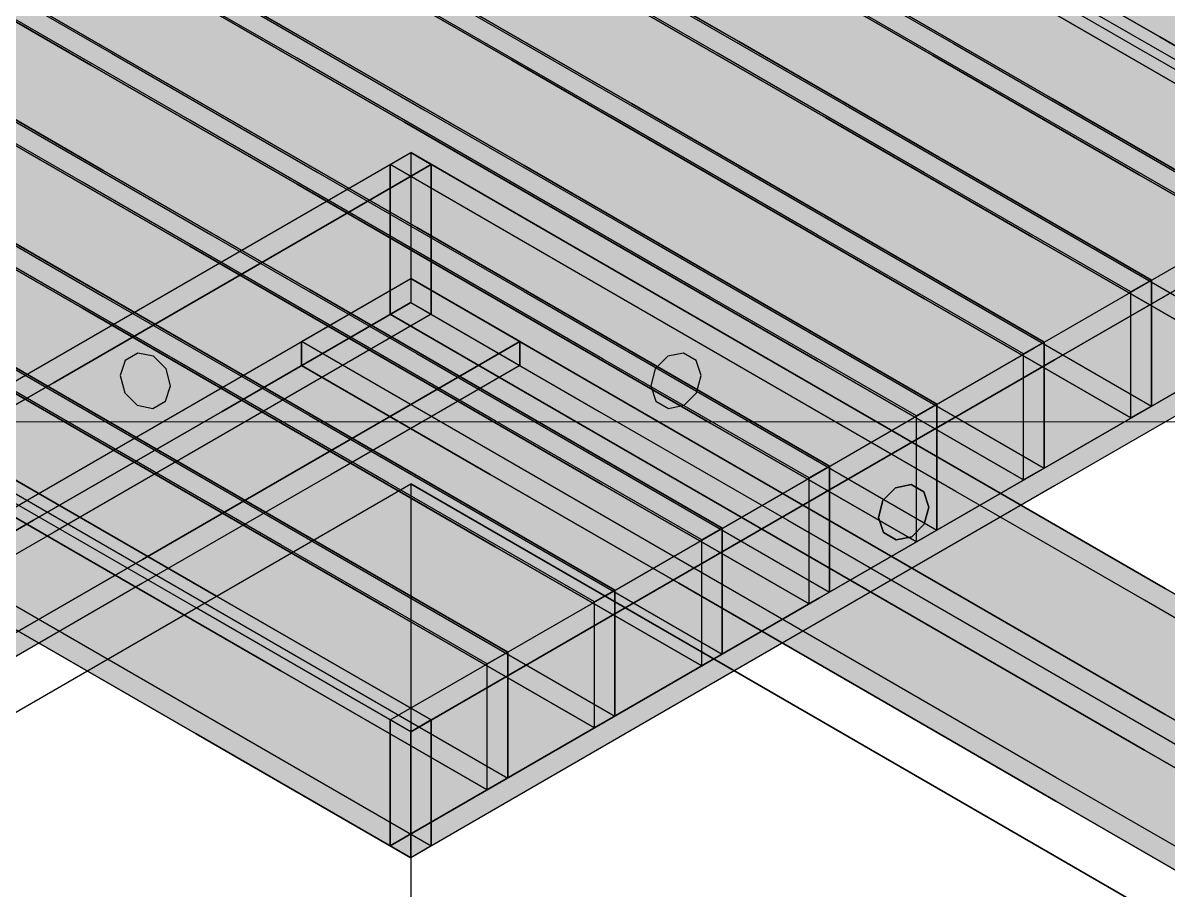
# Model space of a CAD drawing. Header units: metres. Extents: x 0 to 10.2, y 0 to 3.
# Drawn here: x 8.1468 to 8.3778, y 1.4181 to 1.593 of the extents above; entities that cross this region are included whole.
import ezdxf

# ---------------------------------------------------------------- set-up
doc = ezdxf.new("R2010")
doc.units = ezdxf.units.M
doc.header["$LTSCALE"] = 0.25
doc.layers.add('ISO-ARISTAS', color=8, linetype='CONTINUOUS')
doc.layers.add('ISO-CONCRETO-SUP', color=254, linetype='CONTINUOUS', true_color=0xe8e8e8)
doc.layers.add('LLAMADAS', color=30, linetype='CONTINUOUS', lineweight=18)

msp = doc.modelspace()

# ---------------------------------------------------------------- linework, layer by layer
at = {"layer": 'ISO-ARISTAS', "color": 250}
for p, q in [((8.2912, 1.58918), (8.24956, 1.61322)), ((8.24956, 1.61322), (8.2912, 1.58918)), ((8.29286, 1.61282), (8.3345, 1.58878)), ((8.29286, 1.61282), (8.3345, 1.58878)), ((8.37614, 1.59014), (8.3345, 1.61418)), ((8.3345, 1.61418), (8.37614, 1.59014)), ((8.12298, 1.6109), (8.16462, 1.58686)), ((8.12298, 1.6109), (8.16462, 1.58686)), ((8.20626, 1.58822), (8.16462, 1.61226)), ((8.16462, 1.61226), (8.20626, 1.58822)), ((8.20792, 1.61186), (8.24956, 1.58782)), ((8.20792, 1.61186), (8.24956, 1.58782)), ((8.28704, 1.58678), (8.2454, 1.61082)), ((8.28704, 1.58678), (8.2454, 1.61082)), ((8.33034, 1.58638), (8.2887, 1.61042)), ((8.2887, 1.61042), (8.33034, 1.58638)), ((8.37198, 1.58774), (8.33034, 1.61178)), ((8.37198, 1.58774), (8.33034, 1.61178)), ((8.16046, 1.58446), (8.11883, 1.6085)), ((8.11883, 1.6085), (8.16046, 1.58446)), ((8.2021, 1.58582), (8.16046, 1.60986)), ((8.2021, 1.58582), (8.16046, 1.60986)), ((8.2454, 1.58542), (8.20377, 1.60946)), ((8.20377, 1.60946), (8.2454, 1.58542)), ((8.35449, 1.57764), (8.31285, 1.60168)), ((8.31285, 1.60168), (8.35449, 1.57764)), ((8.18461, 1.57572), (8.14297, 1.59976)), ((8.14297, 1.59976), (8.18461, 1.57572)), ((8.18627, 1.59936), (8.22791, 1.57532)), ((8.18627, 1.59936), (8.22791, 1.57532)), ((8.26955, 1.57668), (8.22791, 1.60072)), ((8.22791, 1.60072), (8.26955, 1.57668)), ((8.27121, 1.60032), (8.31285, 1.57628)), ((8.27121, 1.60032), (8.31285, 1.57628)), ((8.35033, 1.57524), (8.30869, 1.59928)), ((8.35033, 1.57524), (8.30869, 1.59928)), ((8.3549, 1.5996), (8.39821, 1.5746)), ((8.3549, 1.5996), (8.39821, 1.5746)), ((8.18045, 1.57332), (8.13881, 1.59736)), ((8.18045, 1.57332), (8.13881, 1.59736)), ((8.22375, 1.57292), (8.18211, 1.59696)), ((8.18211, 1.59696), (8.22375, 1.57292)), ((8.26539, 1.57428), (8.22375, 1.59832)), ((8.26539, 1.57428), (8.22375, 1.59832)), ((8.30869, 1.57388), (8.26705, 1.59792)), ((8.26705, 1.59792), (8.30869, 1.57388)), ((8.39405, 1.5722), (8.35075, 1.5972)), ((8.35075, 1.5972), (8.39405, 1.5722)), ((8.41778, 1.5661), (8.37614, 1.59014)), ((8.37614, 1.59014), (8.41778, 1.5661)), ((8.16296, 1.56322), (8.12132, 1.58726)), ((8.12132, 1.58726), (8.16296, 1.56322)), ((8.2479, 1.56418), (8.20626, 1.58822)), ((8.20626, 1.58822), (8.2479, 1.56418)), ((8.24956, 1.58782), (8.2912, 1.56378)), ((8.24956, 1.58782), (8.2912, 1.56378)), ((8.33284, 1.56514), (8.2912, 1.58918)), ((8.2912, 1.58918), (8.33284, 1.56514)), ((8.3345, 1.58878), (8.37614, 1.56474)), ((8.3345, 1.58878), (8.37614, 1.56474)), ((8.41362, 1.5637), (8.37198, 1.58774)), ((8.41362, 1.5637), (8.37198, 1.58774)), ((8.16462, 1.58686), (8.20626, 1.56282)), ((8.16462, 1.58686), (8.20626, 1.56282)), ((8.24374, 1.56178), (8.2021, 1.58582)), ((8.24374, 1.56178), (8.2021, 1.58582)), ((8.28704, 1.56138), (8.2454, 1.58542)), ((8.2454, 1.58542), (8.28704, 1.56138)), ((8.32868, 1.56274), (8.28704, 1.58678)), ((8.32868, 1.56274), (8.28704, 1.58678)), ((8.37198, 1.56234), (8.33034, 1.58638)), ((8.33034, 1.58638), (8.37198, 1.56234)), ((8.1588, 1.56082), (8.11716, 1.58486)), ((8.1588, 1.56082), (8.11716, 1.58486)), ((8.2021, 1.56042), (8.16046, 1.58446)), ((8.16046, 1.58446), (8.2021, 1.56042)), ((8.22625, 1.55168), (8.18461, 1.57572)), ((8.18461, 1.57572), (8.22625, 1.55168)), ((8.31119, 1.55264), (8.26955, 1.57668)), ((8.26955, 1.57668), (8.31119, 1.55264)), ((8.31285, 1.57628), (8.35449, 1.55224)), ((8.31285, 1.57628), (8.35449, 1.55224)), ((8.39613, 1.5536), (8.35449, 1.57764)), ((8.35449, 1.57764), (8.39613, 1.5536)), ((8.14297, 1.57436), (8.18461, 1.55032)), ((8.14297, 1.57436), (8.18461, 1.55032)), ((8.22791, 1.57532), (8.26955, 1.55128)), ((8.22791, 1.57532), (8.26955, 1.55128)), ((8.30703, 1.55024), (8.26539, 1.57428)), ((8.30703, 1.55024), (8.26539, 1.57428)), ((8.35033, 1.54984), (8.30869, 1.57388)), ((8.30869, 1.57388), (8.35033, 1.54984)), ((8.39197, 1.5512), (8.35033, 1.57524)), ((8.39197, 1.5512), (8.35033, 1.57524)), ((8.18045, 1.54792), (8.13881, 1.57196)), ((8.13881, 1.57196), (8.18045, 1.54792)), ((8.22209, 1.54928), (8.18045, 1.57332)), ((8.22209, 1.54928), (8.18045, 1.57332)), ((8.26539, 1.54888), (8.22375, 1.57292)), ((8.22375, 1.57292), (8.26539, 1.54888)), ((8.18695, 1.54483), (8.225, 1.5668)), ((8.18695, 1.54483), (8.225, 1.5668)), ((8.22084, 1.5644), (8.225, 1.5668)), ((8.22084, 1.5644), (8.225, 1.5668)), ((8.22916, 1.5644), (8.225, 1.5668)), ((8.225, 1.5668), (8.225, 1.5366)), ((8.225, 1.5668), (8.225, 1.5366)), ((8.225, 1.5668), (8.225, 1.5366)), ((8.26305, 1.54483), (8.225, 1.5668)), ((8.225, 1.5668), (8.225, 1.5366)), ((8.225, 1.5668), (8.22916, 1.5644)), ((8.225, 1.5668), (8.26305, 1.54483)), ((8.19111, 1.54243), (8.22916, 1.5644)), ((8.22916, 1.5644), (8.19111, 1.54243)), ((8.22084, 1.5342), (8.22084, 1.5644)), ((8.25889, 1.54243), (8.22084, 1.5644)), ((8.22084, 1.5644), (8.22084, 1.5342)), ((8.25889, 1.54243), (8.22084, 1.5644)), ((8.22916, 1.5342), (8.22916, 1.5644)), ((8.22916, 1.5644), (8.22916, 1.5342)), ((8.28954, 1.54014), (8.2479, 1.56418)), ((8.2479, 1.56418), (8.28954, 1.54014)), ((8.37448, 1.5411), (8.33284, 1.56514)), ((8.33284, 1.56514), (8.37448, 1.5411)), ((8.37614, 1.56474), (8.41778, 1.5407)), ((8.37614, 1.56474), (8.41778, 1.5407)), ((8.12132, 1.56186), (8.16296, 1.53782)), ((8.12132, 1.56186), (8.16296, 1.53782)), ((8.2046, 1.53918), (8.16296, 1.56322)), ((8.16296, 1.56322), (8.2046, 1.53918)), ((8.20626, 1.56282), (8.2479, 1.53878)), ((8.20626, 1.56282), (8.2479, 1.53878)), ((8.2912, 1.56378), (8.33284, 1.53974)), ((8.2912, 1.56378), (8.33284, 1.53974)), ((8.37032, 1.5387), (8.32868, 1.56274)), ((8.37032, 1.5387), (8.32868, 1.56274)), ((8.41362, 1.5383), (8.37198, 1.56234)), ((8.37198, 1.56234), (8.41362, 1.5383)), ((8.20044, 1.53678), (8.1588, 1.56082)), ((8.20044, 1.53678), (8.1588, 1.56082)), ((8.24374, 1.53638), (8.2021, 1.56042)), ((8.2021, 1.56042), (8.24374, 1.53638)), ((8.28538, 1.53774), (8.24374, 1.56178)), ((8.28538, 1.53774), (8.24374, 1.56178)), ((8.32868, 1.53734), (8.28704, 1.56138)), ((8.28704, 1.56138), (8.32868, 1.53734)), ((8.1588, 1.53542), (8.11716, 1.55946)), ((8.11716, 1.55946), (8.1588, 1.53542)), ((8.35283, 1.5286), (8.31119, 1.55264)), ((8.31119, 1.55264), (8.35283, 1.5286)), ((8.18295, 1.52668), (8.14131, 1.55072)), ((8.14131, 1.55072), (8.18295, 1.52668)), ((8.18461, 1.55032), (8.22625, 1.52628)), ((8.18461, 1.55032), (8.22625, 1.52628)), ((8.26789, 1.52764), (8.22625, 1.55168)), ((8.22625, 1.55168), (8.26789, 1.52764)), ((8.26955, 1.55128), (8.31119, 1.52724)), ((8.26955, 1.55128), (8.31119, 1.52724)), ((8.35075, 1.5274), (8.39405, 1.5524)), ((8.35075, 1.5274), (8.39405, 1.5524)), ((8.35449, 1.55224), (8.39613, 1.5282)), ((8.35449, 1.55224), (8.39613, 1.5282)), ((8.17879, 1.52428), (8.13715, 1.54832)), ((8.17879, 1.52428), (8.13715, 1.54832)), ((8.26373, 1.52524), (8.22209, 1.54928)), ((8.26373, 1.52524), (8.22209, 1.54928)), ((8.30703, 1.52484), (8.26539, 1.54888)), ((8.26539, 1.54888), (8.30703, 1.52484)), ((8.34867, 1.5262), (8.30703, 1.55024)), ((8.34867, 1.5262), (8.30703, 1.55024)), ((8.39197, 1.5258), (8.35033, 1.54984)), ((8.35033, 1.54984), (8.39197, 1.5258)), ((8.3549, 1.525), (8.39821, 1.55)), ((8.39821, 1.55), (8.3549, 1.525)), ((8.22209, 1.52388), (8.18045, 1.54792)), ((8.18045, 1.54792), (8.22209, 1.52388)), ((8.14891, 1.52287), (8.18695, 1.54483)), ((8.14891, 1.52287), (8.18695, 1.54483)), ((8.30109, 1.52287), (8.26305, 1.54483)), ((8.26305, 1.54483), (8.30109, 1.52287)), ((8.15306, 1.52047), (8.19111, 1.54243)), ((8.19111, 1.54243), (8.15306, 1.52047)), ((8.18695, 1.51943), (8.225, 1.5414)), ((8.18695, 1.51943), (8.225, 1.5414)), ((8.203, 1.5287), (8.225, 1.5414)), ((8.203, 1.5287), (8.225, 1.5414)), ((8.247, 1.5287), (8.225, 1.5414)), ((8.225, 1.5414), (8.225, 1.5366)), ((8.225, 1.5414), (8.225, 1.5366)), ((8.225, 1.5414), (8.225, 1.5366)), ((8.26305, 1.51943), (8.225, 1.5414)), ((8.225, 1.5414), (8.225, 1.5366)), ((8.225, 1.5414), (8.26305, 1.51943)), ((8.225, 1.5414), (8.247, 1.5287)), ((8.29694, 1.52047), (8.25889, 1.54243)), ((8.29694, 1.52047), (8.25889, 1.54243)), ((8.37448, 1.5411), (8.37032, 1.5387)), ((8.37032, 1.5387), (8.37448, 1.5411)), ((8.37448, 1.5157), (8.37448, 1.5411)), ((8.37448, 1.5411), (8.37448, 1.5157)), ((8.24623, 1.51514), (8.2046, 1.53918)), ((8.2046, 1.53918), (8.24623, 1.51514)), ((8.2479, 1.53878), (8.28954, 1.51474)), ((8.2479, 1.53878), (8.28954, 1.51474)), ((8.33117, 1.5161), (8.28954, 1.54014)), ((8.28954, 1.54014), (8.33117, 1.5161)), ((8.33284, 1.53974), (8.37448, 1.5157)), ((8.33284, 1.53974), (8.37448, 1.5157)), ((8.1613, 1.51418), (8.11966, 1.53822)), ((8.11966, 1.53822), (8.1613, 1.51418)), ((8.16296, 1.53782), (8.2046, 1.51378)), ((8.16296, 1.53782), (8.2046, 1.51378)), ((8.18695, 1.51463), (8.225, 1.5366)), ((8.225, 1.5366), (8.18695, 1.51463)), ((8.18695, 1.51463), (8.225, 1.5366)), ((8.225, 1.5366), (8.18695, 1.51463)), ((8.24208, 1.51274), (8.20044, 1.53678)), ((8.24208, 1.51274), (8.20044, 1.53678)), ((8.225, 1.5366), (8.203, 1.5239)), ((8.203, 1.5239), (8.225, 1.5366)), ((8.225, 1.5366), (8.22084, 1.5342)), ((8.22084, 1.5342), (8.225, 1.5366)), ((8.225, 1.5366), (8.247, 1.5239)), ((8.225, 1.5366), (8.22916, 1.5342)), ((8.225, 1.5366), (8.22916, 1.5342)), ((8.225, 1.5366), (8.26305, 1.51463)), ((8.225, 1.5366), (8.26305, 1.51463)), ((8.225, 1.5366), (8.26305, 1.51463)), ((8.225, 1.5366), (8.247, 1.5239)), ((8.225, 1.5366), (8.26305, 1.51463)), ((8.32702, 1.5137), (8.28538, 1.53774)), ((8.32702, 1.5137), (8.28538, 1.53774)), ((8.37032, 1.5133), (8.32868, 1.53734)), ((8.32868, 1.53734), (8.37032, 1.5133)), ((8.37032, 1.5133), (8.37032, 1.5387)), ((8.37032, 1.5133), (8.37032, 1.5387)), ((8.15714, 1.51178), (8.1155, 1.53582)), ((8.15714, 1.51178), (8.1155, 1.53582)), ((8.20044, 1.51138), (8.1588, 1.53542)), ((8.1588, 1.53542), (8.20044, 1.51138)), ((8.22916, 1.5342), (8.19111, 1.51223)), ((8.22916, 1.5342), (8.19111, 1.51223)), ((8.25889, 1.51223), (8.22084, 1.5342)), ((8.22084, 1.5342), (8.25889, 1.51223)), ((8.28538, 1.51234), (8.24374, 1.53638)), ((8.24374, 1.53638), (8.28538, 1.51234)), ((8.203, 1.5239), (8.203, 1.5287)), ((8.24105, 1.50673), (8.203, 1.5287)), ((8.24105, 1.50673), (8.203, 1.5287)), ((8.203, 1.5287), (8.203, 1.5239)), ((8.247, 1.5287), (8.20895, 1.50673)), ((8.20895, 1.50673), (8.247, 1.5287)), ((8.247, 1.5239), (8.247, 1.5287)), ((8.247, 1.5287), (8.247, 1.5239)), ((8.30952, 1.5036), (8.26789, 1.52764)), ((8.26789, 1.52764), (8.30952, 1.5036)), ((8.30745, 1.5024), (8.35075, 1.5274)), ((8.30745, 1.5024), (8.35075, 1.5274)), ((8.31119, 1.52724), (8.35283, 1.5032)), ((8.31119, 1.52724), (8.35283, 1.5032)), ((8.35283, 1.5286), (8.34867, 1.5262)), ((8.34867, 1.5262), (8.35283, 1.5286)), ((8.35283, 1.5032), (8.35283, 1.5286)), ((8.35283, 1.5286), (8.35283, 1.5032)), ((8.14131, 1.52532), (8.18295, 1.50128)), ((8.14131, 1.52532), (8.18295, 1.50128)), ((8.1674, 1.5249), (8.16639, 1.52185)), ((8.1674, 1.5249), (8.16639, 1.52185)), ((8.16997, 1.52638), (8.1674, 1.5249)), ((8.16997, 1.52638), (8.1674, 1.5249)), ((8.17311, 1.52573), (8.16997, 1.52638)), ((8.17311, 1.52573), (8.16997, 1.52638)), ((8.17564, 1.5232), (8.17311, 1.52573)), ((8.17564, 1.5232), (8.17311, 1.52573)), ((8.22458, 1.50264), (8.18295, 1.52668)), ((8.18295, 1.52668), (8.22458, 1.50264)), ((8.22625, 1.52628), (8.26789, 1.50224)), ((8.22625, 1.52628), (8.26789, 1.50224)), ((8.30537, 1.5012), (8.26373, 1.52524)), ((8.30537, 1.5012), (8.26373, 1.52524)), ((8.27689, 1.52573), (8.27436, 1.5232)), ((8.27689, 1.52573), (8.27436, 1.5232)), ((8.28003, 1.52638), (8.27689, 1.52573)), ((8.28003, 1.52638), (8.27689, 1.52573)), ((8.2826, 1.5249), (8.28003, 1.52638)), ((8.2826, 1.5249), (8.28003, 1.52638)), ((8.28361, 1.52185), (8.2826, 1.5249)), ((8.28361, 1.52185), (8.2826, 1.5249)), ((8.3116, 1.5), (8.3549, 1.525)), ((8.3549, 1.525), (8.3116, 1.5)), ((8.34867, 1.5008), (8.34867, 1.5262)), ((8.34867, 1.5008), (8.34867, 1.5262)), ((8.35075, 1.502), (8.39405, 1.527)), ((8.39405, 1.527), (8.35075, 1.502)), ((8.11086, 1.5009), (8.14891, 1.52287)), ((8.11086, 1.5009), (8.14891, 1.52287)), ((8.17879, 1.49888), (8.13715, 1.52292)), ((8.13715, 1.52292), (8.17879, 1.49888)), ((8.17657, 1.51975), (8.17564, 1.5232)), ((8.17657, 1.51975), (8.17564, 1.5232)), ((8.22043, 1.50024), (8.17879, 1.52428)), ((8.22043, 1.50024), (8.17879, 1.52428)), ((8.24105, 1.50193), (8.203, 1.5239)), ((8.203, 1.5239), (8.24105, 1.50193)), ((8.247, 1.5239), (8.20895, 1.50193)), ((8.247, 1.5239), (8.20895, 1.50193)), ((8.26373, 1.49984), (8.22209, 1.52388)), ((8.22209, 1.52388), (8.26373, 1.49984)), ((8.27436, 1.5232), (8.27343, 1.51975)), ((8.27436, 1.5232), (8.27343, 1.51975)), ((8.33914, 1.5009), (8.30109, 1.52287)), ((8.30109, 1.52287), (8.33914, 1.5009)), ((8.34867, 1.5008), (8.30703, 1.52484)), ((8.30703, 1.52484), (8.34867, 1.5008)), ((8.39821, 1.5246), (8.3549, 1.4996)), ((8.39821, 1.5246), (8.3549, 1.4996)), ((8.11501, 1.4985), (8.15306, 1.52047)), ((8.15306, 1.52047), (8.11501, 1.4985)), ((8.16639, 1.52185), (8.16732, 1.5184)), ((8.16639, 1.52185), (8.16732, 1.5184)), ((8.28268, 1.5184), (8.28361, 1.52185)), ((8.28268, 1.5184), (8.28361, 1.52185)), ((8.33499, 1.4985), (8.29694, 1.52047)), ((8.33499, 1.4985), (8.29694, 1.52047)), ((8.14891, 1.49747), (8.18695, 1.51943)), ((8.14891, 1.49747), (8.18695, 1.51943)), ((8.16732, 1.5184), (8.16984, 1.51587)), ((8.16732, 1.5184), (8.16984, 1.51587)), ((8.17556, 1.5167), (8.17657, 1.51975)), ((8.17556, 1.5167), (8.17657, 1.51975)), ((8.30109, 1.49747), (8.26305, 1.51943)), ((8.26305, 1.51943), (8.30109, 1.49747)), ((8.27343, 1.51975), (8.27444, 1.5167)), ((8.27343, 1.51975), (8.27444, 1.5167)), ((8.28016, 1.51587), (8.28268, 1.5184)), ((8.28016, 1.51587), (8.28268, 1.5184)), ((8.16984, 1.51587), (8.17299, 1.51522)), ((8.16984, 1.51587), (8.17299, 1.51522)), ((8.17299, 1.51522), (8.17556, 1.5167)), ((8.17299, 1.51522), (8.17556, 1.5167)), ((8.27444, 1.5167), (8.27701, 1.51522)), ((8.27444, 1.5167), (8.27701, 1.51522)), ((8.27701, 1.51522), (8.28016, 1.51587)), ((8.27701, 1.51522), (8.28016, 1.51587)), ((8.33117, 1.5161), (8.32702, 1.5137)), ((8.32702, 1.5137), (8.33117, 1.5161)), ((8.33117, 1.4907), (8.33117, 1.5161)), ((8.33117, 1.5161), (8.33117, 1.4907)), ((8.37448, 1.5157), (8.37032, 1.5133)), ((8.37448, 1.5157), (8.37032, 1.5133)), ((8.14891, 1.49267), (8.18695, 1.51463)), ((8.18695, 1.51463), (8.14891, 1.49267)), ((8.14891, 1.49267), (8.18695, 1.51463)), ((8.18695, 1.51463), (8.14891, 1.49267)), ((8.20293, 1.49014), (8.1613, 1.51418)), ((8.1613, 1.51418), (8.20293, 1.49014)), ((8.2046, 1.51378), (8.24623, 1.48974)), ((8.2046, 1.51378), (8.24623, 1.48974)), ((8.28787, 1.4911), (8.24623, 1.51514)), ((8.24623, 1.51514), (8.28787, 1.4911)), ((8.26305, 1.51463), (8.30109, 1.49267)), ((8.26305, 1.51463), (8.30109, 1.49267)), ((8.26305, 1.51463), (8.30109, 1.49267)), ((8.26305, 1.51463), (8.30109, 1.49267)), ((8.28954, 1.51474), (8.33117, 1.4907)), ((8.28954, 1.51474), (8.33117, 1.4907)), ((8.32702, 1.4883), (8.32702, 1.5137)), ((8.32702, 1.4883), (8.32702, 1.5137)), ((8.11966, 1.51282), (8.1613, 1.48878)), ((8.11966, 1.51282), (8.1613, 1.48878)), ((8.19111, 1.51223), (8.15306, 1.49027)), ((8.19111, 1.51223), (8.15306, 1.49027)), ((8.19878, 1.48774), (8.15714, 1.51178)), ((8.19878, 1.48774), (8.15714, 1.51178)), ((8.24208, 1.48734), (8.20044, 1.51138)), ((8.20044, 1.51138), (8.24208, 1.48734)), ((8.28372, 1.4887), (8.24208, 1.51274)), ((8.28372, 1.4887), (8.24208, 1.51274)), ((8.29694, 1.49027), (8.25889, 1.51223)), ((8.25889, 1.51223), (8.29694, 1.49027)), ((8.32702, 1.4883), (8.28538, 1.51234)), ((8.28538, 1.51234), (8.32702, 1.4883)), ((8.15714, 1.48638), (8.1155, 1.51042)), ((8.1155, 1.51042), (8.15714, 1.48638)), ((8.20895, 1.50673), (8.1709, 1.48477)), ((8.1709, 1.48477), (8.20895, 1.50673)), ((8.2791, 1.48477), (8.24105, 1.50673)), ((8.2791, 1.48477), (8.24105, 1.50673)), ((8.18586, 1.4774), (8.14255, 1.5024)), ((8.14255, 1.5024), (8.18586, 1.4774)), ((8.20895, 1.50193), (8.1709, 1.47997)), ((8.20895, 1.50193), (8.1709, 1.47997)), ((8.26622, 1.4786), (8.22458, 1.50264)), ((8.22458, 1.50264), (8.26622, 1.4786)), ((8.2791, 1.47997), (8.24105, 1.50193)), ((8.24105, 1.50193), (8.2791, 1.47997)), ((8.26414, 1.4774), (8.30745, 1.5024)), ((8.26414, 1.4774), (8.30745, 1.5024)), ((8.26789, 1.50224), (8.30952, 1.4782)), ((8.26789, 1.50224), (8.30952, 1.4782)), ((8.30952, 1.5036), (8.30537, 1.5012)), ((8.30537, 1.5012), (8.30952, 1.5036)), ((8.30745, 1.477), (8.35075, 1.502)), ((8.35075, 1.502), (8.30745, 1.477)), ((8.30952, 1.4782), (8.30952, 1.5036)), ((8.30952, 1.5036), (8.30952, 1.4782)), ((8.35283, 1.5032), (8.34867, 1.5008)), ((8.35283, 1.5032), (8.34867, 1.5008)), ((8.0951, 1.425), (8.225, 1.5)), ((8.0951, 1.425), (8.225, 1.5)), ((8.1817, 1.475), (8.1384, 1.5)), ((8.1817, 1.475), (8.1384, 1.5)), ((8.18295, 1.50128), (8.22458, 1.47724)), ((8.18295, 1.50128), (8.22458, 1.47724)), ((8.26207, 1.4762), (8.22043, 1.50024)), ((8.26207, 1.4762), (8.22043, 1.50024)), ((8.3549, 1.425), (8.225, 1.5)), ((8.225, 1.5), (8.225, 1.4)), ((8.225, 1.5), (8.225, 1.4)), ((8.225, 1.5), (8.3549, 1.425)), ((8.30537, 1.4758), (8.26373, 1.49984)), ((8.26373, 1.49984), (8.30537, 1.4758)), ((8.2683, 1.475), (8.3116, 1.5)), ((8.3116, 1.5), (8.2683, 1.475)), ((8.30537, 1.4758), (8.30537, 1.5012)), ((8.30537, 1.4758), (8.30537, 1.5012)), ((8.3549, 1.4996), (8.3116, 1.4746)), ((8.3549, 1.4996), (8.3116, 1.4746)), ((8.32596, 1.49987), (8.32281, 1.49922)), ((8.32281, 1.49922), (8.32596, 1.49987)), ((8.32853, 1.49838), (8.32596, 1.49987)), ((8.32596, 1.49987), (8.32853, 1.49838)), ((8.37719, 1.47893), (8.33914, 1.5009)), ((8.33914, 1.5009), (8.37719, 1.47893)), ((8.11086, 1.4755), (8.14891, 1.49747)), ((8.11086, 1.4755), (8.14891, 1.49747)), ((8.22043, 1.47484), (8.17879, 1.49888)), ((8.17879, 1.49888), (8.22043, 1.47484)), ((8.33914, 1.4755), (8.30109, 1.49747)), ((8.30109, 1.49747), (8.33914, 1.4755)), ((8.32281, 1.49922), (8.32029, 1.49668)), ((8.32029, 1.49668), (8.32281, 1.49922)), ((8.32954, 1.49533), (8.32853, 1.49838)), ((8.32853, 1.49838), (8.32954, 1.49533)), ((8.37303, 1.47653), (8.33499, 1.4985)), ((8.37303, 1.47653), (8.33499, 1.4985)), ((8.32029, 1.49668), (8.31936, 1.49323)), ((8.31936, 1.49323), (8.32029, 1.49668)), ((8.32861, 1.49188), (8.32954, 1.49533)), ((8.32954, 1.49533), (8.32861, 1.49188)), ((8.11086, 1.4707), (8.14891, 1.49267)), ((8.14891, 1.49267), (8.11086, 1.4707)), ((8.11086, 1.4707), (8.14891, 1.49267)), ((8.14891, 1.49267), (8.11086, 1.4707)), ((8.30109, 1.49267), (8.33914, 1.4707)), ((8.30109, 1.49267), (8.33914, 1.4707)), ((8.30109, 1.49267), (8.33914, 1.4707)), ((8.30109, 1.49267), (8.33914, 1.4707)), ((8.31936, 1.49323), (8.32037, 1.49018)), ((8.32037, 1.49018), (8.31936, 1.49323)), ((8.15306, 1.49027), (8.11501, 1.4683)), ((8.15306, 1.49027), (8.11501, 1.4683)), ((8.28787, 1.4911), (8.28372, 1.4887)), ((8.28372, 1.4887), (8.28787, 1.4911)), ((8.28787, 1.4657), (8.28787, 1.4911)), ((8.28787, 1.4911), (8.28787, 1.4657)), ((8.33499, 1.4683), (8.29694, 1.49027)), ((8.29694, 1.49027), (8.33499, 1.4683)), ((8.32608, 1.48935), (8.32861, 1.49188)), ((8.32861, 1.49188), (8.32608, 1.48935)), ((8.33117, 1.4907), (8.32702, 1.4883)), ((8.33117, 1.4907), (8.32702, 1.4883)), ((8.1613, 1.48878), (8.20293, 1.46474)), ((8.1613, 1.48878), (8.20293, 1.46474)), ((8.24457, 1.4661), (8.20293, 1.49014)), ((8.20293, 1.49014), (8.24457, 1.4661)), ((8.24623, 1.48974), (8.28787, 1.4657)), ((8.24623, 1.48974), (8.28787, 1.4657)), ((8.28372, 1.4633), (8.28372, 1.4887)), ((8.28372, 1.4633), (8.28372, 1.4887)), ((8.32037, 1.49018), (8.32294, 1.4887)), ((8.32294, 1.4887), (8.32037, 1.49018)), ((8.32294, 1.4887), (8.32608, 1.48935)), ((8.32608, 1.48935), (8.32294, 1.4887)), ((8.19878, 1.46234), (8.15714, 1.48638)), ((8.15714, 1.48638), (8.19878, 1.46234)), ((8.24042, 1.4637), (8.19878, 1.48774)), ((8.24042, 1.4637), (8.19878, 1.48774)), ((8.28372, 1.4633), (8.24208, 1.48734)), ((8.24208, 1.48734), (8.28372, 1.4633)), ((8.1709, 1.48477), (8.13285, 1.4628)), ((8.13285, 1.4628), (8.1709, 1.48477)), ((8.31715, 1.4628), (8.2791, 1.48477)), ((8.31715, 1.4628), (8.2791, 1.48477)), ((8.1709, 1.47997), (8.13285, 1.458)), ((8.1709, 1.47997), (8.13285, 1.458)), ((8.31715, 1.458), (8.2791, 1.47997)), ((8.2791, 1.47997), (8.31715, 1.458)), ((8.41524, 1.45697), (8.37719, 1.47893)), ((8.37719, 1.47893), (8.41524, 1.45697)), ((8.14255, 1.477), (8.18586, 1.452)), ((8.14255, 1.477), (8.18586, 1.452)), ((8.22916, 1.4524), (8.18586, 1.4774)), ((8.18586, 1.4774), (8.22916, 1.4524)), ((8.22084, 1.4524), (8.26414, 1.4774)), ((8.22084, 1.4524), (8.26414, 1.4774)), ((8.22458, 1.47724), (8.26622, 1.4532)), ((8.22458, 1.47724), (8.26622, 1.4532)), ((8.26622, 1.4786), (8.26207, 1.4762)), ((8.26207, 1.4762), (8.26622, 1.4786)), ((8.26414, 1.452), (8.30745, 1.477)), ((8.30745, 1.477), (8.26414, 1.452)), ((8.26622, 1.4532), (8.26622, 1.4786)), ((8.26622, 1.4786), (8.26622, 1.4532)), ((8.30952, 1.4782), (8.30537, 1.4758)), ((8.30952, 1.4782), (8.30537, 1.4758)), ((8.41108, 1.45457), (8.37303, 1.47653)), ((8.41108, 1.45457), (8.37303, 1.47653)), ((8.1817, 1.4496), (8.1384, 1.4746)), ((8.1384, 1.4746), (8.1817, 1.4496)), ((8.225, 1.45), (8.1817, 1.475)), ((8.225, 1.45), (8.1817, 1.475)), ((8.26207, 1.4508), (8.22043, 1.47484)), ((8.22043, 1.47484), (8.26207, 1.4508)), ((8.225, 1.45), (8.2683, 1.475)), ((8.2683, 1.475), (8.225, 1.45)), ((8.26207, 1.4508), (8.26207, 1.4762)), ((8.26207, 1.4508), (8.26207, 1.4762)), ((8.3116, 1.4746), (8.2683, 1.4496)), ((8.3116, 1.4746), (8.2683, 1.4496)), ((8.37719, 1.45353), (8.33914, 1.4755)), ((8.33914, 1.4755), (8.37719, 1.45353)), ((8.33914, 1.4707), (8.37719, 1.44873)), ((8.33914, 1.4707), (8.37719, 1.44873)), ((8.33914, 1.4707), (8.37719, 1.44873)), ((8.33914, 1.4707), (8.37719, 1.44873)), ((8.37303, 1.44633), (8.33499, 1.4683)), ((8.33499, 1.4683), (8.37303, 1.44633)), ((8.24457, 1.4661), (8.24042, 1.4637)), ((8.24042, 1.4637), (8.24457, 1.4661)), ((8.24457, 1.4407), (8.24457, 1.4661)), ((8.24457, 1.4661), (8.24457, 1.4407)), ((8.28787, 1.4657), (8.28372, 1.4633)), ((8.28787, 1.4657), (8.28372, 1.4633)), ((8.20293, 1.46474), (8.24457, 1.4407)), ((8.20293, 1.46474), (8.24457, 1.4407)), ((8.24042, 1.4383), (8.24042, 1.4637)), ((8.24042, 1.4383), (8.24042, 1.4637)), ((8.35519, 1.44083), (8.31715, 1.4628)), ((8.35519, 1.44083), (8.31715, 1.4628)), ((8.24042, 1.4383), (8.19878, 1.46234)), ((8.19878, 1.46234), (8.24042, 1.4383)), ((8.35519, 1.43603), (8.31715, 1.458)), ((8.31715, 1.458), (8.35519, 1.43603)), ((8.41524, 1.43157), (8.37719, 1.45353)), ((8.37719, 1.45353), (8.41524, 1.43157)), ((8.18586, 1.452), (8.22916, 1.427)), ((8.18586, 1.452), (8.22916, 1.427)), ((8.22084, 1.427), (8.22084, 1.4524)), ((8.225, 1.45), (8.22084, 1.4524)), ((8.225, 1.45), (8.22084, 1.4524)), ((8.22084, 1.4524), (8.22084, 1.427)), ((8.22084, 1.427), (8.26414, 1.452)), ((8.26414, 1.452), (8.22084, 1.427)), ((8.22916, 1.4524), (8.225, 1.45)), ((8.225, 1.45), (8.22916, 1.4524)), ((8.22916, 1.427), (8.22916, 1.4524)), ((8.22916, 1.4524), (8.22916, 1.427)), ((8.26622, 1.4532), (8.26207, 1.4508)), ((8.26622, 1.4532), (8.26207, 1.4508)), ((8.225, 1.4246), (8.1817, 1.4496)), ((8.1817, 1.4496), (8.225, 1.4246)), ((8.225, 1.4246), (8.225, 1.45)), ((8.225, 1.4246), (8.225, 1.45)), ((8.225, 1.4246), (8.225, 1.45)), ((8.225, 1.4246), (8.225, 1.45)), ((8.2683, 1.4496), (8.225, 1.4246)), ((8.2683, 1.4496), (8.225, 1.4246)), ((8.37719, 1.44873), (8.41524, 1.42677)), ((8.37719, 1.44873), (8.41524, 1.42677)), ((8.37719, 1.44873), (8.41524, 1.42677)), ((8.37719, 1.44873), (8.41524, 1.42677)), ((8.41108, 1.42437), (8.37303, 1.44633)), ((8.37303, 1.44633), (8.41108, 1.42437)), ((8.24457, 1.4407), (8.24042, 1.4383)), ((8.24457, 1.4407), (8.24042, 1.4383)), ((8.39324, 1.41887), (8.35519, 1.44083)), ((8.39324, 1.41887), (8.35519, 1.44083)), ((8.39324, 1.41407), (8.35519, 1.43603)), ((8.35519, 1.43603), (8.39324, 1.41407)), ((8.225, 1.4246), (8.22084, 1.427)), ((8.22084, 1.427), (8.225, 1.4246)), ((8.22916, 1.427), (8.225, 1.4246)), ((8.22916, 1.427), (8.225, 1.4246)), ((8.48481, 1.35), (8.3549, 1.425)), ((8.3549, 1.425), (8.48481, 1.35))]:
    msp.add_line(p, q, dxfattribs=at)
at = {"layer": 'ISO-CONCRETO-SUP', "true_color": 0x444854}
for points in [[(8.29286, 1.61282), (8.3345, 1.58878), (8.29286, 1.63822), (8.3345, 1.61418)], [(8.12298, 1.6109), (8.16462, 1.58686), (8.12298, 1.6363), (8.16462, 1.61226)], [(8.20792, 1.61186), (8.24956, 1.58782), (8.20792, 1.63726), (8.24956, 1.61322)], [(8.2887, 1.61042), (8.33034, 1.58638), (8.2887, 1.63582), (8.33034, 1.61178)], [(8.11883, 1.6085), (8.16046, 1.58446), (8.11883, 1.6339), (8.16046, 1.60986)], [(8.20377, 1.60946), (8.2454, 1.58542), (8.20377, 1.63486), (8.2454, 1.61082)], [(8.18627, 1.59936), (8.22791, 1.57532), (8.18627, 1.62476), (8.22791, 1.60072)], [(8.27121, 1.60032), (8.31285, 1.57628), (8.27121, 1.62572), (8.31285, 1.60168)], [(8.3549, 1.5996), (8.39821, 1.5746), (8.3549, 1.625), (8.39821, 1.6)], [(8.18211, 1.59696), (8.22375, 1.57292), (8.18211, 1.62236), (8.22375, 1.59832)], [(8.26705, 1.59792), (8.30869, 1.57388), (8.26705, 1.62332), (8.30869, 1.59928)], [(8.35075, 1.5972), (8.39405, 1.5722), (8.35075, 1.6226), (8.39405, 1.5976)], [(8.24956, 1.58782), (8.2912, 1.56378), (8.24956, 1.61322), (8.2912, 1.58918)], [(8.3345, 1.58878), (8.37614, 1.56474), (8.3345, 1.61418), (8.37614, 1.59014)], [(8.16462, 1.58686), (8.20626, 1.56282), (8.16462, 1.61226), (8.20626, 1.58822)], [(8.2454, 1.58542), (8.28704, 1.56138), (8.2454, 1.61082), (8.28704, 1.58678)], [(8.33034, 1.58638), (8.37198, 1.56234), (8.33034, 1.61178), (8.37198, 1.58774)], [(8.16046, 1.58446), (8.2021, 1.56042), (8.16046, 1.60986), (8.2021, 1.58582)], [(8.31285, 1.57628), (8.35449, 1.55224), (8.31285, 1.60168), (8.35449, 1.57764)], [(8.14297, 1.57436), (8.18461, 1.55032), (8.14297, 1.59976), (8.18461, 1.57572)], [(8.22791, 1.57532), (8.26955, 1.55128), (8.22791, 1.60072), (8.26955, 1.57668)], [(8.30869, 1.57388), (8.35033, 1.54984), (8.30869, 1.59928), (8.35033, 1.57524)], [(8.13881, 1.57196), (8.18045, 1.54792), (8.13881, 1.59736), (8.18045, 1.57332)], [(8.22375, 1.57292), (8.26539, 1.54888), (8.22375, 1.59832), (8.26539, 1.57428)], [(8.37614, 1.56474), (8.41778, 1.5407), (8.37614, 1.59014), (8.41778, 1.5661)], [(8.12132, 1.56186), (8.16296, 1.53782), (8.12132, 1.58726), (8.16296, 1.56322)], [(8.20626, 1.56282), (8.2479, 1.53878), (8.20626, 1.58822), (8.2479, 1.56418)], [(8.2912, 1.56378), (8.33284, 1.53974), (8.2912, 1.58918), (8.33284, 1.56514)], [(8.37198, 1.56234), (8.41362, 1.5383), (8.37198, 1.58774), (8.41362, 1.5637)], [(8.2021, 1.56042), (8.24374, 1.53638), (8.2021, 1.58582), (8.24374, 1.56178)], [(8.28704, 1.56138), (8.32868, 1.53734), (8.28704, 1.58678), (8.32868, 1.56274)], [(8.11716, 1.55946), (8.1588, 1.53542), (8.11716, 1.58486), (8.1588, 1.56082)], [(8.18461, 1.55032), (8.22625, 1.52628), (8.18461, 1.57572), (8.22625, 1.55168)], [(8.26955, 1.55128), (8.31119, 1.52724), (8.26955, 1.57668), (8.31119, 1.55264)], [(8.35449, 1.55224), (8.39613, 1.5282), (8.35449, 1.57764), (8.39613, 1.5536)], [(8.26539, 1.54888), (8.30703, 1.52484), (8.26539, 1.57428), (8.30703, 1.55024)], [(8.35033, 1.54984), (8.39197, 1.5258), (8.35033, 1.57524), (8.39197, 1.5512)], [(8.18045, 1.54792), (8.22209, 1.52388), (8.18045, 1.57332), (8.22209, 1.54928)], [(8.2479, 1.53878), (8.28954, 1.51474), (8.2479, 1.56418), (8.28954, 1.54014)], [(8.33284, 1.53974), (8.37448, 1.5157), (8.33284, 1.56514), (8.37448, 1.5411)], [(8.16296, 1.53782), (8.2046, 1.51378), (8.16296, 1.56322), (8.2046, 1.53918)], [(8.32868, 1.53734), (8.37032, 1.5133), (8.32868, 1.56274), (8.37032, 1.5387)], [(8.1588, 1.53542), (8.20044, 1.51138), (8.1588, 1.56082), (8.20044, 1.53678)], [(8.24374, 1.53638), (8.28538, 1.51234), (8.24374, 1.56178), (8.28538, 1.53774)], [(8.31119, 1.52724), (8.35283, 1.5032), (8.31119, 1.55264), (8.35283, 1.5286)], [(8.14131, 1.52532), (8.18295, 1.50128), (8.14131, 1.55072), (8.18295, 1.52668)], [(8.22625, 1.52628), (8.26789, 1.50224), (8.22625, 1.55168), (8.26789, 1.52764)], [(8.13715, 1.52292), (8.17879, 1.49888), (8.13715, 1.54832), (8.17879, 1.52428)], [(8.22209, 1.52388), (8.26373, 1.49984), (8.22209, 1.54928), (8.26373, 1.52524)], [(8.30703, 1.52484), (8.34867, 1.5008), (8.30703, 1.55024), (8.34867, 1.5262)], [(8.2046, 1.51378), (8.24623, 1.48974), (8.2046, 1.53918), (8.24623, 1.51514)], [(8.28954, 1.51474), (8.33117, 1.4907), (8.28954, 1.54014), (8.33117, 1.5161)], [(8.11966, 1.51282), (8.1613, 1.48878), (8.11966, 1.53822), (8.1613, 1.51418)], [(8.20044, 1.51138), (8.24208, 1.48734), (8.20044, 1.53678), (8.24208, 1.51274)], [(8.28538, 1.51234), (8.32702, 1.4883), (8.28538, 1.53774), (8.32702, 1.5137)], [(8.1155, 1.51042), (8.15714, 1.48638), (8.1155, 1.53582), (8.15714, 1.51178)], [(8.26789, 1.50224), (8.30952, 1.4782), (8.26789, 1.52764), (8.30952, 1.5036)], [(8.18295, 1.50128), (8.22458, 1.47724), (8.18295, 1.52668), (8.22458, 1.50264)], [(8.26373, 1.49984), (8.30537, 1.4758), (8.26373, 1.52524), (8.30537, 1.5012)], [(8.17879, 1.49888), (8.22043, 1.47484), (8.17879, 1.52428), (8.22043, 1.50024)], [(8.1613, 1.48878), (8.20293, 1.46474), (8.1613, 1.51418), (8.20293, 1.49014)], [(8.24623, 1.48974), (8.28787, 1.4657), (8.24623, 1.51514), (8.28787, 1.4911)], [(8.15714, 1.48638), (8.19878, 1.46234), (8.15714, 1.51178), (8.19878, 1.48774)], [(8.24208, 1.48734), (8.28372, 1.4633), (8.24208, 1.51274), (8.28372, 1.4887)], [(8.14255, 1.477), (8.18586, 1.452), (8.14255, 1.5024), (8.18586, 1.4774)], [(8.22458, 1.47724), (8.26622, 1.4532), (8.22458, 1.50264), (8.26622, 1.4786)], [(8.1384, 1.4746), (8.1817, 1.4496), (8.1384, 1.5), (8.1817, 1.475)], [(8.22043, 1.47484), (8.26207, 1.4508), (8.22043, 1.50024), (8.26207, 1.4762)], [(8.20293, 1.46474), (8.24457, 1.4407), (8.20293, 1.49014), (8.24457, 1.4661)], [(8.19878, 1.46234), (8.24042, 1.4383), (8.19878, 1.48774), (8.24042, 1.4637)], [(8.18586, 1.452), (8.22916, 1.427), (8.18586, 1.4774), (8.22916, 1.4524)], [(8.1817, 1.4496), (8.225, 1.4246), (8.1817, 1.475), (8.225, 1.45)], [(8.22084, 1.427), (8.225, 1.4246), (8.22084, 1.4524), (8.225, 1.45)]]:
    msp.add_solid(points, dxfattribs=at)
at = {"layer": 'ISO-CONCRETO-SUP', "true_color": 0x4b505d}
for points in [[(8.24956, 1.61322), (8.2912, 1.58918), (8.2454, 1.61082), (8.28704, 1.58678)], [(8.29286, 1.61282), (8.3345, 1.58878), (8.2887, 1.61042), (8.33034, 1.58638)], [(8.3345, 1.61418), (8.37614, 1.59014), (8.33034, 1.61178), (8.37198, 1.58774)], [(8.12298, 1.6109), (8.16462, 1.58686), (8.11883, 1.6085), (8.16046, 1.58446)], [(8.16462, 1.61226), (8.20626, 1.58822), (8.16046, 1.60986), (8.2021, 1.58582)], [(8.20792, 1.61186), (8.24956, 1.58782), (8.20377, 1.60946), (8.2454, 1.58542)], [(8.31285, 1.60168), (8.35449, 1.57764), (8.30869, 1.59928), (8.35033, 1.57524)], [(8.14297, 1.59976), (8.18461, 1.57572), (8.13881, 1.59736), (8.18045, 1.57332)], [(8.18627, 1.59936), (8.22791, 1.57532), (8.18211, 1.59696), (8.22375, 1.57292)], [(8.22791, 1.60072), (8.26955, 1.57668), (8.22375, 1.59832), (8.26539, 1.57428)], [(8.27121, 1.60032), (8.31285, 1.57628), (8.26705, 1.59792), (8.30869, 1.57388)], [(8.3549, 1.5996), (8.39821, 1.5746), (8.35075, 1.5972), (8.39405, 1.5722)], [(8.37614, 1.59014), (8.41778, 1.5661), (8.37198, 1.58774), (8.41362, 1.5637)], [(8.12132, 1.58726), (8.16296, 1.56322), (8.11716, 1.58486), (8.1588, 1.56082)], [(8.20626, 1.58822), (8.2479, 1.56418), (8.2021, 1.58582), (8.24374, 1.56178)], [(8.24956, 1.58782), (8.2912, 1.56378), (8.2454, 1.58542), (8.28704, 1.56138)], [(8.2912, 1.58918), (8.33284, 1.56514), (8.28704, 1.58678), (8.32868, 1.56274)], [(8.3345, 1.58878), (8.37614, 1.56474), (8.33034, 1.58638), (8.37198, 1.56234)], [(8.16462, 1.58686), (8.20626, 1.56282), (8.16046, 1.58446), (8.2021, 1.56042)], [(8.18461, 1.57572), (8.22625, 1.55168), (8.18045, 1.57332), (8.22209, 1.54928)], [(8.26955, 1.57668), (8.31119, 1.55264), (8.26539, 1.57428), (8.30703, 1.55024)], [(8.31285, 1.57628), (8.35449, 1.55224), (8.30869, 1.57388), (8.35033, 1.54984)], [(8.35449, 1.57764), (8.39613, 1.5536), (8.35033, 1.57524), (8.39197, 1.5512)], [(8.14297, 1.57436), (8.18461, 1.55032), (8.13881, 1.57196), (8.18045, 1.54792)], [(8.22791, 1.57532), (8.26955, 1.55128), (8.22375, 1.57292), (8.26539, 1.54888)], [(8.2479, 1.56418), (8.28954, 1.54014), (8.24374, 1.56178), (8.28538, 1.53774)], [(8.33284, 1.56514), (8.37448, 1.5411), (8.32868, 1.56274), (8.37032, 1.5387)], [(8.37614, 1.56474), (8.41778, 1.5407), (8.37198, 1.56234), (8.41362, 1.5383)], [(8.12132, 1.56186), (8.16296, 1.53782), (8.11716, 1.55946), (8.1588, 1.53542)], [(8.16296, 1.56322), (8.2046, 1.53918), (8.1588, 1.56082), (8.20044, 1.53678)], [(8.20626, 1.56282), (8.2479, 1.53878), (8.2021, 1.56042), (8.24374, 1.53638)], [(8.2912, 1.56378), (8.33284, 1.53974), (8.28704, 1.56138), (8.32868, 1.53734)], [(8.31119, 1.55264), (8.35283, 1.5286), (8.30703, 1.55024), (8.34867, 1.5262)], [(8.14131, 1.55072), (8.18295, 1.52668), (8.13715, 1.54832), (8.17879, 1.52428)], [(8.18461, 1.55032), (8.22625, 1.52628), (8.18045, 1.54792), (8.22209, 1.52388)], [(8.22625, 1.55168), (8.26789, 1.52764), (8.22209, 1.54928), (8.26373, 1.52524)], [(8.26955, 1.55128), (8.31119, 1.52724), (8.26539, 1.54888), (8.30703, 1.52484)], [(8.35449, 1.55224), (8.39613, 1.5282), (8.35033, 1.54984), (8.39197, 1.5258)], [(8.39405, 1.5524), (8.39821, 1.55), (8.35075, 1.5274), (8.3549, 1.525)], [(8.2046, 1.53918), (8.24623, 1.51514), (8.20044, 1.53678), (8.24208, 1.51274)], [(8.2479, 1.53878), (8.28954, 1.51474), (8.24374, 1.53638), (8.28538, 1.51234)], [(8.28954, 1.54014), (8.33117, 1.5161), (8.28538, 1.53774), (8.32702, 1.5137)], [(8.33284, 1.53974), (8.37448, 1.5157), (8.32868, 1.53734), (8.37032, 1.5133)], [(8.11966, 1.53822), (8.1613, 1.51418), (8.1155, 1.53582), (8.15714, 1.51178)], [(8.16296, 1.53782), (8.2046, 1.51378), (8.1588, 1.53542), (8.20044, 1.51138)], [(8.26789, 1.52764), (8.30952, 1.5036), (8.26373, 1.52524), (8.30537, 1.5012)], [(8.31119, 1.52724), (8.35283, 1.5032), (8.30703, 1.52484), (8.34867, 1.5008)], [(8.35075, 1.5274), (8.3549, 1.525), (8.30745, 1.5024), (8.3116, 1.5)], [(8.14131, 1.52532), (8.18295, 1.50128), (8.13715, 1.52292), (8.17879, 1.49888)], [(8.18295, 1.52668), (8.22458, 1.50264), (8.17879, 1.52428), (8.22043, 1.50024)], [(8.22625, 1.52628), (8.26789, 1.50224), (8.22209, 1.52388), (8.26373, 1.49984)], [(8.39405, 1.527), (8.39821, 1.5246), (8.35075, 1.502), (8.3549, 1.4996)], [(8.1613, 1.51418), (8.20293, 1.49014), (8.15714, 1.51178), (8.19878, 1.48774)], [(8.2046, 1.51378), (8.24623, 1.48974), (8.20044, 1.51138), (8.24208, 1.48734)], [(8.24623, 1.51514), (8.28787, 1.4911), (8.24208, 1.51274), (8.28372, 1.4887)], [(8.28954, 1.51474), (8.33117, 1.4907), (8.28538, 1.51234), (8.32702, 1.4883)], [(8.11966, 1.51282), (8.1613, 1.48878), (8.1155, 1.51042), (8.15714, 1.48638)], [(8.14255, 1.5024), (8.18586, 1.4774), (8.1384, 1.5), (8.1817, 1.475)], [(8.22458, 1.50264), (8.26622, 1.4786), (8.22043, 1.50024), (8.26207, 1.4762)], [(8.26789, 1.50224), (8.30952, 1.4782), (8.26373, 1.49984), (8.30537, 1.4758)], [(8.30745, 1.5024), (8.3116, 1.5), (8.26414, 1.4774), (8.2683, 1.475)], [(8.35075, 1.502), (8.3549, 1.4996), (8.30745, 1.477), (8.3116, 1.4746)], [(8.18295, 1.50128), (8.22458, 1.47724), (8.17879, 1.49888), (8.22043, 1.47484)], [(8.1613, 1.48878), (8.20293, 1.46474), (8.15714, 1.48638), (8.19878, 1.46234)], [(8.20293, 1.49014), (8.24457, 1.4661), (8.19878, 1.48774), (8.24042, 1.4637)], [(8.24623, 1.48974), (8.28787, 1.4657), (8.24208, 1.48734), (8.28372, 1.4633)], [(8.14255, 1.477), (8.18586, 1.452), (8.1384, 1.4746), (8.1817, 1.4496)], [(8.18586, 1.4774), (8.22916, 1.4524), (8.1817, 1.475), (8.225, 1.45)], [(8.22458, 1.47724), (8.26622, 1.4532), (8.22043, 1.47484), (8.26207, 1.4508)], [(8.26414, 1.4774), (8.2683, 1.475), (8.22084, 1.4524), (8.225, 1.45)], [(8.30745, 1.477), (8.3116, 1.4746), (8.26414, 1.452), (8.2683, 1.4496)], [(8.20293, 1.46474), (8.24457, 1.4407), (8.19878, 1.46234), (8.24042, 1.4383)], [(8.18586, 1.452), (8.22916, 1.427), (8.1817, 1.4496), (8.225, 1.4246)], [(8.26414, 1.452), (8.2683, 1.4496), (8.22084, 1.427), (8.225, 1.4246)]]:
    msp.add_solid(points, dxfattribs=at)
at = {"layer": 'ISO-CONCRETO-SUP', "true_color": 0x657184}
for points in [[(8.225, 1.5366), (8.18695, 1.51463), (8.225, 1.5668), (8.18695, 1.54483)], [(8.225, 1.5366), (8.22084, 1.5342), (8.225, 1.5668), (8.22084, 1.5644)], [(8.22916, 1.5342), (8.19111, 1.51223), (8.22916, 1.5644), (8.19111, 1.54243)], [(8.18695, 1.51463), (8.14891, 1.49267), (8.18695, 1.54483), (8.14891, 1.52287)], [(8.19111, 1.51223), (8.15306, 1.49027), (8.19111, 1.54243), (8.15306, 1.52047)], [(8.225, 1.5366), (8.18695, 1.51463), (8.225, 1.5414), (8.18695, 1.51943)], [(8.225, 1.5366), (8.203, 1.5239), (8.225, 1.5414), (8.203, 1.5287)], [(8.247, 1.5239), (8.20895, 1.50193), (8.247, 1.5287), (8.20895, 1.50673)], [(8.14891, 1.49267), (8.11086, 1.4707), (8.14891, 1.52287), (8.11086, 1.5009)], [(8.15306, 1.49027), (8.11501, 1.4683), (8.15306, 1.52047), (8.11501, 1.4985)], [(8.18695, 1.51463), (8.14891, 1.49267), (8.18695, 1.51943), (8.14891, 1.49747)], [(8.20895, 1.50193), (8.1709, 1.47997), (8.20895, 1.50673), (8.1709, 1.48477)], [(8.14891, 1.49267), (8.11086, 1.4707), (8.14891, 1.49747), (8.11086, 1.4755)], [(8.1709, 1.47997), (8.13285, 1.458), (8.1709, 1.48477), (8.13285, 1.4628)]]:
    msp.add_solid(points, dxfattribs=at)
at = {"layer": 'ISO-CONCRETO-SUP', "true_color": 0x7d8ca3}
for points in [[(8.225, 1.5668), (8.22916, 1.5644), (8.18695, 1.54483), (8.19111, 1.54243)], [(8.225, 1.5668), (8.26305, 1.54483), (8.22084, 1.5644), (8.25889, 1.54243)], [(8.18695, 1.54483), (8.19111, 1.54243), (8.14891, 1.52287), (8.15306, 1.52047)], [(8.26305, 1.54483), (8.30109, 1.52287), (8.25889, 1.54243), (8.29694, 1.52047)], [(8.225, 1.5414), (8.247, 1.5287), (8.18695, 1.51943), (8.20895, 1.50673)], [(8.225, 1.5414), (8.26305, 1.51943), (8.203, 1.5287), (8.24105, 1.50673)], [(8.225, 1.5366), (8.22916, 1.5342), (8.18695, 1.51463), (8.19111, 1.51223)], [(8.225, 1.5366), (8.247, 1.5239), (8.18695, 1.51463), (8.20895, 1.50193)], [(8.225, 1.5366), (8.26305, 1.51463), (8.203, 1.5239), (8.24105, 1.50193)], [(8.225, 1.5366), (8.26305, 1.51463), (8.22084, 1.5342), (8.25889, 1.51223)], [(8.14891, 1.52287), (8.15306, 1.52047), (8.11086, 1.5009), (8.11501, 1.4985)], [(8.30109, 1.52287), (8.33914, 1.5009), (8.29694, 1.52047), (8.33499, 1.4985)], [(8.18695, 1.51943), (8.20895, 1.50673), (8.14891, 1.49747), (8.1709, 1.48477)], [(8.26305, 1.51943), (8.30109, 1.49747), (8.24105, 1.50673), (8.2791, 1.48477)], [(8.18695, 1.51463), (8.19111, 1.51223), (8.14891, 1.49267), (8.15306, 1.49027)], [(8.18695, 1.51463), (8.20895, 1.50193), (8.14891, 1.49267), (8.1709, 1.47997)], [(8.26305, 1.51463), (8.30109, 1.49267), (8.24105, 1.50193), (8.2791, 1.47997)], [(8.26305, 1.51463), (8.30109, 1.49267), (8.25889, 1.51223), (8.29694, 1.49027)], [(8.33914, 1.5009), (8.37719, 1.47893), (8.33499, 1.4985), (8.37303, 1.47653)], [(8.14891, 1.49747), (8.1709, 1.48477), (8.11086, 1.4755), (8.13285, 1.4628)], [(8.30109, 1.49747), (8.33914, 1.4755), (8.2791, 1.48477), (8.31715, 1.4628)], [(8.14891, 1.49267), (8.15306, 1.49027), (8.11086, 1.4707), (8.11501, 1.4683)], [(8.14891, 1.49267), (8.1709, 1.47997), (8.11086, 1.4707), (8.13285, 1.458)], [(8.30109, 1.49267), (8.33914, 1.4707), (8.2791, 1.47997), (8.31715, 1.458)], [(8.30109, 1.49267), (8.33914, 1.4707), (8.29694, 1.49027), (8.33499, 1.4683)], [(8.37719, 1.47893), (8.41524, 1.45697), (8.37303, 1.47653), (8.41108, 1.45457)], [(8.33914, 1.4755), (8.37719, 1.45353), (8.31715, 1.4628), (8.35519, 1.44083)], [(8.33914, 1.4707), (8.37719, 1.44873), (8.31715, 1.458), (8.35519, 1.43603)], [(8.33914, 1.4707), (8.37719, 1.44873), (8.33499, 1.4683), (8.37303, 1.44633)], [(8.37719, 1.45353), (8.41524, 1.43157), (8.35519, 1.44083), (8.39324, 1.41887)], [(8.37719, 1.44873), (8.41524, 1.42677), (8.35519, 1.43603), (8.39324, 1.41407)], [(8.37719, 1.44873), (8.41524, 1.42677), (8.37303, 1.44633), (8.41108, 1.42437)]]:
    msp.add_solid(points, dxfattribs=at)
at = {"layer": 'ISO-CONCRETO-SUP', "true_color": 0x717e93}
for points in [[(8.225, 1.5366), (8.22916, 1.5342), (8.225, 1.5668), (8.22916, 1.5644)], [(8.225, 1.5366), (8.26305, 1.51463), (8.225, 1.5668), (8.26305, 1.54483)], [(8.22084, 1.5342), (8.25889, 1.51223), (8.22084, 1.5644), (8.25889, 1.54243)], [(8.26305, 1.51463), (8.30109, 1.49267), (8.26305, 1.54483), (8.30109, 1.52287)], [(8.225, 1.5366), (8.247, 1.5239), (8.225, 1.5414), (8.247, 1.5287)], [(8.225, 1.5366), (8.26305, 1.51463), (8.225, 1.5414), (8.26305, 1.51943)], [(8.25889, 1.51223), (8.29694, 1.49027), (8.25889, 1.54243), (8.29694, 1.52047)], [(8.203, 1.5239), (8.24105, 1.50193), (8.203, 1.5287), (8.24105, 1.50673)], [(8.30109, 1.49267), (8.33914, 1.4707), (8.30109, 1.52287), (8.33914, 1.5009)], [(8.29694, 1.49027), (8.33499, 1.4683), (8.29694, 1.52047), (8.33499, 1.4985)], [(8.26305, 1.51463), (8.30109, 1.49267), (8.26305, 1.51943), (8.30109, 1.49747)], [(8.24105, 1.50193), (8.2791, 1.47997), (8.24105, 1.50673), (8.2791, 1.48477)], [(8.33914, 1.4707), (8.37719, 1.44873), (8.33914, 1.5009), (8.37719, 1.47893)], [(8.30109, 1.49267), (8.33914, 1.4707), (8.30109, 1.49747), (8.33914, 1.4755)], [(8.33499, 1.4683), (8.37303, 1.44633), (8.33499, 1.4985), (8.37303, 1.47653)], [(8.2791, 1.47997), (8.31715, 1.458), (8.2791, 1.48477), (8.31715, 1.4628)], [(8.37719, 1.44873), (8.41524, 1.42677), (8.37719, 1.47893), (8.41524, 1.45697)], [(8.37303, 1.44633), (8.41108, 1.42437), (8.37303, 1.47653), (8.41108, 1.45457)], [(8.33914, 1.4707), (8.37719, 1.44873), (8.33914, 1.4755), (8.37719, 1.45353)], [(8.31715, 1.458), (8.35519, 1.43603), (8.31715, 1.4628), (8.35519, 1.44083)], [(8.37719, 1.44873), (8.41524, 1.42677), (8.37719, 1.45353), (8.41524, 1.43157)], [(8.35519, 1.43603), (8.39324, 1.41407), (8.35519, 1.44083), (8.39324, 1.41887)]]:
    msp.add_solid(points, dxfattribs=at)
at = {"layer": 'ISO-CONCRETO-SUP', "true_color": 0x3d414b}
for points in [[(8.39405, 1.527), (8.35075, 1.502), (8.39405, 1.5524), (8.35075, 1.5274)], [(8.39821, 1.5246), (8.3549, 1.4996), (8.39821, 1.55), (8.3549, 1.525)], [(8.37448, 1.5157), (8.37032, 1.5133), (8.37448, 1.5411), (8.37032, 1.5387)], [(8.35075, 1.502), (8.30745, 1.477), (8.35075, 1.5274), (8.30745, 1.5024)], [(8.35283, 1.5032), (8.34867, 1.5008), (8.35283, 1.5286), (8.34867, 1.5262)], [(8.3549, 1.4996), (8.3116, 1.4746), (8.3549, 1.525), (8.3116, 1.5)], [(8.33117, 1.4907), (8.32702, 1.4883), (8.33117, 1.5161), (8.32702, 1.5137)], [(8.30745, 1.477), (8.26414, 1.452), (8.30745, 1.5024), (8.26414, 1.4774)], [(8.30952, 1.4782), (8.30537, 1.4758), (8.30952, 1.5036), (8.30537, 1.5012)], [(8.3116, 1.4746), (8.2683, 1.4496), (8.3116, 1.5), (8.2683, 1.475)], [(8.28787, 1.4657), (8.28372, 1.4633), (8.28787, 1.4911), (8.28372, 1.4887)], [(8.26414, 1.452), (8.22084, 1.427), (8.26414, 1.4774), (8.22084, 1.4524)], [(8.26622, 1.4532), (8.26207, 1.4508), (8.26622, 1.4786), (8.26207, 1.4762)], [(8.2683, 1.4496), (8.225, 1.4246), (8.2683, 1.475), (8.225, 1.45)], [(8.24457, 1.4407), (8.24042, 1.4383), (8.24457, 1.4661), (8.24042, 1.4637)], [(8.22916, 1.427), (8.225, 1.4246), (8.22916, 1.4524), (8.225, 1.45)]]:
    msp.add_solid(points, dxfattribs=at)
at = {"layer": 'ISO-CONCRETO-SUP', "true_color": 0x888a8f}
for points in [[(8.1674, 1.5249), (8.16639, 1.52185), (8.12147, 1.49838), (8.12046, 1.49533)], [(8.17556, 1.5167), (8.17657, 1.51975), (8.12963, 1.49018), (8.13064, 1.49323)]]:
    msp.add_solid(points, dxfattribs=at)
at = {"layer": 'ISO-CONCRETO-SUP', "true_color": 0x616266}
for points in [[(8.16997, 1.52638), (8.1674, 1.5249), (8.12404, 1.49987), (8.12147, 1.49838)], [(8.2826, 1.5249), (8.28003, 1.52638), (8.32853, 1.49838), (8.32596, 1.49987)]]:
    msp.add_solid(points, dxfattribs=at)
at = {"layer": 'ISO-CONCRETO-SUP', "true_color": 0x67686c}
for points in [[(8.17311, 1.52573), (8.16997, 1.52638), (8.12719, 1.49922), (8.12404, 1.49987)], [(8.28003, 1.52638), (8.27689, 1.52573), (8.32596, 1.49987), (8.32281, 1.49922)], [(8.16984, 1.51587), (8.17299, 1.51522), (8.12392, 1.48935), (8.12706, 1.4887)], [(8.27701, 1.51522), (8.28016, 1.51587), (8.32294, 1.4887), (8.32608, 1.48935)]]:
    msp.add_solid(points, dxfattribs=at)
at = {"layer": 'ISO-CONCRETO-SUP', "true_color": 0x7f8186}
for points in [[(8.17564, 1.5232), (8.17311, 1.52573), (8.12971, 1.49668), (8.12719, 1.49922)], [(8.16732, 1.5184), (8.16984, 1.51587), (8.12139, 1.49188), (8.12392, 1.48935)]]:
    msp.add_solid(points, dxfattribs=at)
at = {"layer": 'ISO-CONCRETO-SUP', "true_color": 0x989aa0}
for points in [[(8.17148, 1.5208), (8.1674, 1.5249), (8.16639, 1.52185)], [(8.17148, 1.5208), (8.16997, 1.52638), (8.1674, 1.5249)], [(8.17148, 1.5208), (8.17311, 1.52573), (8.16997, 1.52638)], [(8.17148, 1.5208), (8.17564, 1.5232), (8.17311, 1.52573)], [(8.17148, 1.5208), (8.17657, 1.51975), (8.17564, 1.5232)], [(8.17148, 1.5208), (8.16639, 1.52185), (8.16732, 1.5184)], [(8.17148, 1.5208), (8.16732, 1.5184), (8.16984, 1.51587)], [(8.17148, 1.5208), (8.16984, 1.51587), (8.17299, 1.51522)], [(8.17148, 1.5208), (8.17556, 1.5167), (8.17657, 1.51975)], [(8.17148, 1.5208), (8.17299, 1.51522), (8.17556, 1.5167)]]:
    msp.add_solid(points, dxfattribs=at)
at = {"layer": 'ISO-CONCRETO-SUP', "true_color": 0x75777b}
for points in [[(8.27689, 1.52573), (8.27436, 1.5232), (8.32281, 1.49922), (8.32029, 1.49668)], [(8.28016, 1.51587), (8.28268, 1.5184), (8.32608, 1.48935), (8.32861, 1.49188)], [(8.17299, 1.51522), (8.17556, 1.5167), (8.12706, 1.4887), (8.12963, 1.49018)]]:
    msp.add_solid(points, dxfattribs=at)
at = {"layer": 'ISO-CONCRETO-SUP', "true_color": 0xa2a4aa}
for points in [[(8.27852, 1.5208), (8.27689, 1.52573), (8.27436, 1.5232)], [(8.27852, 1.5208), (8.28003, 1.52638), (8.27689, 1.52573)], [(8.27852, 1.5208), (8.2826, 1.5249), (8.28003, 1.52638)], [(8.27852, 1.5208), (8.28361, 1.52185), (8.2826, 1.5249)], [(8.27852, 1.5208), (8.27436, 1.5232), (8.27343, 1.51975)], [(8.27852, 1.5208), (8.27343, 1.51975), (8.27444, 1.5167)], [(8.27852, 1.5208), (8.27444, 1.5167), (8.27701, 1.51522)], [(8.27852, 1.5208), (8.27701, 1.51522), (8.28016, 1.51587)], [(8.27852, 1.5208), (8.28268, 1.5184), (8.28361, 1.52185)], [(8.27852, 1.5208), (8.28016, 1.51587), (8.28268, 1.5184)], [(8.32445, 1.49428), (8.32596, 1.49987), (8.32281, 1.49922)], [(8.32445, 1.49428), (8.32853, 1.49838), (8.32596, 1.49987)], [(8.32445, 1.49428), (8.32281, 1.49922), (8.32029, 1.49668)], [(8.32445, 1.49428), (8.32954, 1.49533), (8.32853, 1.49838)], [(8.32445, 1.49428), (8.32029, 1.49668), (8.31936, 1.49323)], [(8.32445, 1.49428), (8.32861, 1.49188), (8.32954, 1.49533)], [(8.32445, 1.49428), (8.31936, 1.49323), (8.32037, 1.49018)], [(8.32445, 1.49428), (8.32037, 1.49018), (8.32294, 1.4887)], [(8.32445, 1.49428), (8.32294, 1.4887), (8.32608, 1.48935)], [(8.32445, 1.49428), (8.32608, 1.48935), (8.32861, 1.49188)]]:
    msp.add_solid(points, dxfattribs=at)
at = {"layer": 'ISO-CONCRETO-SUP', "true_color": 0x78797e}
for points in [[(8.28361, 1.52185), (8.2826, 1.5249), (8.32954, 1.49533), (8.32853, 1.49838)], [(8.27343, 1.51975), (8.27444, 1.5167), (8.31936, 1.49323), (8.32037, 1.49018)]]:
    msp.add_solid(points, dxfattribs=at)
at = {"layer": 'ISO-CONCRETO-SUP', "true_color": 0x8c8e93}
for points in [[(8.17657, 1.51975), (8.17564, 1.5232), (8.13064, 1.49323), (8.12971, 1.49668)], [(8.16639, 1.52185), (8.16732, 1.5184), (8.12046, 1.49533), (8.12139, 1.49188)]]:
    msp.add_solid(points, dxfattribs=at)
at = {"layer": 'ISO-CONCRETO-SUP', "true_color": 0x7c7d82}
for points in [[(8.27436, 1.5232), (8.27343, 1.51975), (8.32029, 1.49668), (8.31936, 1.49323)], [(8.28268, 1.5184), (8.28361, 1.52185), (8.32861, 1.49188), (8.32954, 1.49533)]]:
    msp.add_solid(points, dxfattribs=at)
at = {"layer": 'ISO-CONCRETO-SUP', "true_color": 0x6b6d71}
msp.add_solid([(8.27444, 1.5167), (8.27701, 1.51522), (8.32037, 1.49018), (8.32294, 1.4887)], dxfattribs=at)
at = {"layer": 'LLAMADAS'}
msp.add_line((8.63, 1.5125), (8.11675, 1.5125), dxfattribs=at)

doc.saveas('drawing.dxf')
